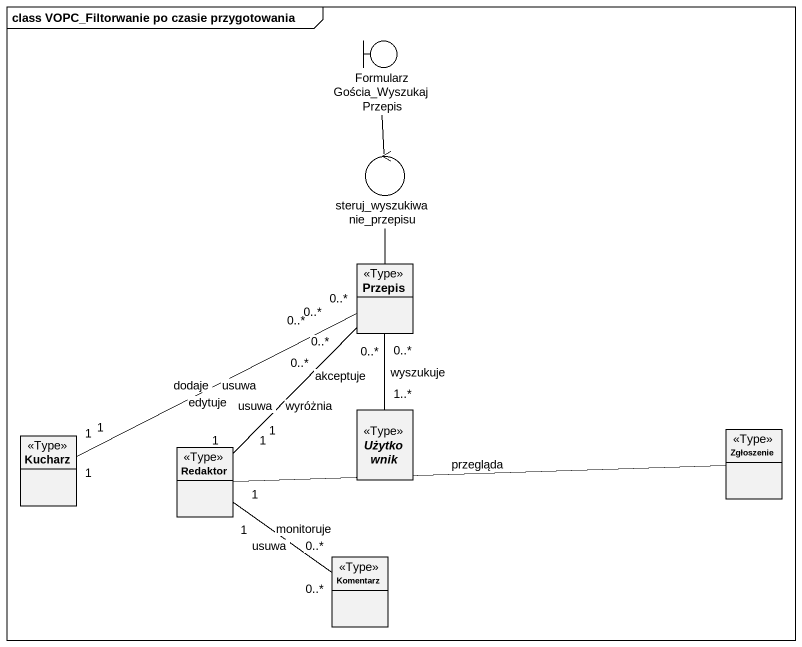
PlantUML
@startuml
mainframe class VOPC_Filtorwanie po czasie przygotowania
allowmixing
hide circle
hide empty members
boundary "FormularzGościa_WyszukajPrzepis" as FormularzGościa
control steruj_wyszukiwanie_przepisu
class Przepis <<Type>>
abstract class Użytkownik <<Type>>
class Kucharz <<Type>>
class Redaktor <<Type>>
class Zgłoszenie <<Type>>
class Komentarz <<Type>>
FormularzGościa -- steruj_wyszukiwanie_przepisu
steruj_wyszukiwanie_przepisu -- Przepis
Przepis "0..*" -- "1" Redaktor : akceptuje
Użytkownik "1..*" -up- "0..*" Przepis : wyszukuje
Kucharz "1" -right- "0..*" Przepis : usuwa
Kucharz "1" -right- "0..*" Przepis : dodaje
Kucharz "1" -right- "0..*" Przepis : edytuje
Redaktor "1" -up- "0..*" Przepis : wyróżnia
Redaktor "1" -up- "0..*" Przepis : usuwa
Redaktor -right- Zgłoszenie : przegląda
Redaktor "1" -- "0..*" Komentarz : monitoruje
Redaktor -- Komentarz
Redaktor "1" -- "0..*" Komentarz : usuwa
@enduml
